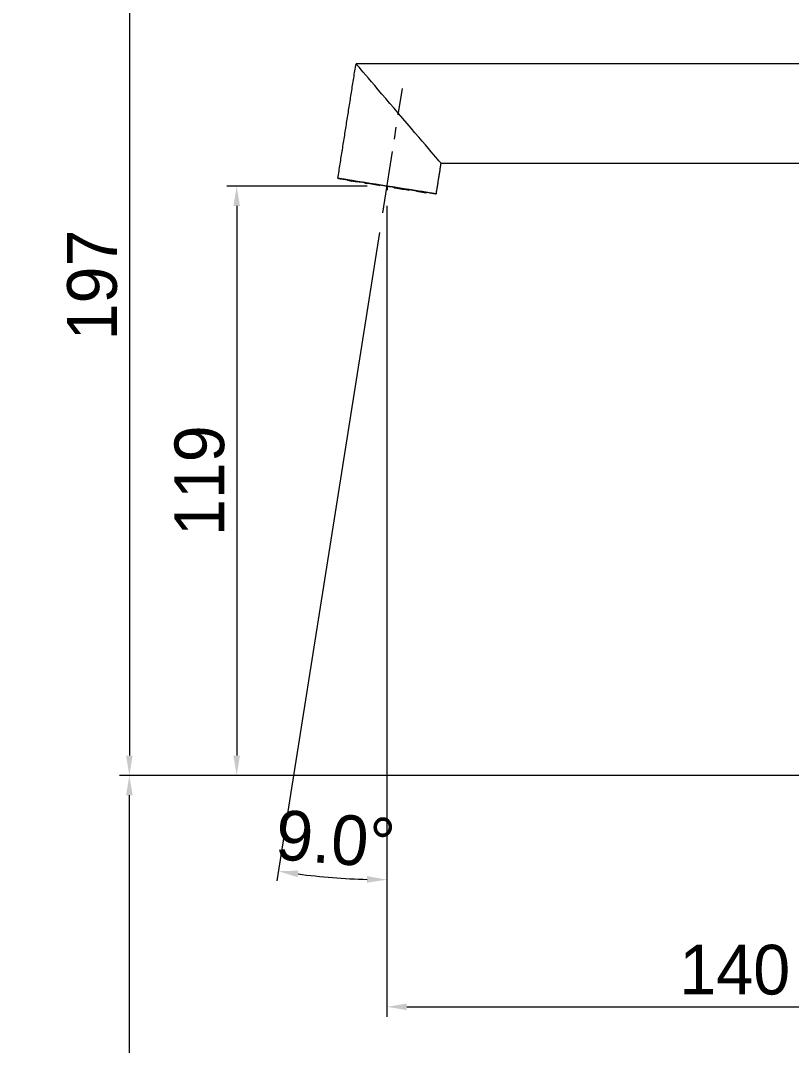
# Model space of a CAD drawing. Extents: x 1661 to 2451, y 0 to 579.
# Drawn here: x 1953.4 to 2108.6, y 218.9 to 425.3 of the extents above; entities that cross this region are included whole.
import ezdxf

# ---------------------------------------------------------------- set-up
doc = ezdxf.new("R2010")
doc.units = 0
doc.header["$LTSCALE"] = 10
doc.header["$MEASUREMENT"] = 0
doc.header["$PDMODE"] = 3
doc.header["$PDSIZE"] = -10
doc.linetypes.add('CENTER', pattern=[2, 1.25, -0.25, 0.25, -0.25])
doc.layers.get('0').update_dxf_attribs({"linetype": 'CONTINUOUS'})
doc.layers.get('DEFPOINTS').update_dxf_attribs({"linetype": 'CONTINUOUS'})
doc.layers.add('1', color=7, linetype='CONTINUOUS')
doc.layers.add('BODY', color=7, linetype='CONTINUOUS')
doc.styles.add('Daelim Dimension', font='')
doc.styles.get('Daelim Dimension').set_extended_font_data('나눔고딕')
doc.dimstyles.new('DEFAULT', dxfattribs={"dimscale": 2, "dimtxt": 2, "dimasz": 2, "dimexe": 0, "dimexo": 2, "dimgap": 1, "dimtad": 1, "dimdec": 0, "dimzin": 9, "dimdsep": 46, "dimtxsty": 'Daelim Dimension', "dimcen": 0.5, "dimclrd": 5, "dimclre": 5, "dimclrt": 256, "dimadec": 1, "dimazin": 0, "dimtfac": 1, "dimtdec": 0, "dimtix": 1, "dimtmove": 0, "dimatfit": 3, "dimfxl": 1, "dimtolj": 1, "dimtzin": 1, "dimlwd": 9, "dimlwe": 9, "dimarcsym": 0})

# ---------------------------------------------------------------- blocks, each defined once
blk = doc.blocks.new('*D10')
at = {"color": 5, "linetype": 'ByBlock', "lineweight": 9, "ltscale": 0.5, "transparency": 16777216}
for p, q in [((2201.17, 273.28), (2210.23, 273.28)), ((2210.23, 229.28), (2210.23, 269.28)), ((2201.17, 225.28), (2210.23, 225.28))]:
    blk.add_line(p, q, dxfattribs=at)
at = {"color": 5, "lineweight": 9, "ltscale": 0.5, "transparency": 16777216}
for p, q in [((1872.63, 259.85), (1872.63, 257.73)), ((1907.63, 259.85), (1907.63, 257.73)), ((1872.63, 257.73), (1760.01, 257.73)), ((1903.63, 257.73), (1876.63, 257.73))]:
    blk.add_line(p, q, dxfattribs=at)
at = {"color": 5, "ltscale": 0.5, "transparency": 16777216}
for points in [[(2209.56, 269.28), (2210.9, 269.28), (2210.23, 273.28)], [(1876.63, 258.4), (1876.63, 257.07), (1872.63, 257.73)], [(1903.63, 258.4), (1903.63, 257.07), (1907.63, 257.73)], [(2209.56, 229.28), (2210.9, 229.28), (2210.23, 225.28)]]:
    blk.add_solid(points, dxfattribs=at)
at = {"layer": 'DEFPOINTS', "color": 0, "ltscale": 0.5, "transparency": 16777216}
for p in [(2197.17, 273.28), (2210.23, 273.28), (1907.63, 257.73), (1872.63, 255.85), (1907.63, 255.85), (2197.17, 225.28)]:
    blk.add_point(p, dxfattribs=at)
at = {"color": 7, "ltscale": 0.5, "transparency": 16777216, "insert": (1803.12, 266.36), "char_height": 10, "attachment_point": 5, "style": 'Daelim Dimension'}
blk.add_mtext('\\A1;설치구멍 %%C35', dxfattribs=at)
at = {"ltscale": 0.5, "transparency": 16777216, "insert": (2206.05, 249.28), "char_height": 4, "attachment_point": 5, "rotation": 90, "style": 'Daelim Dimension'}
blk.add_mtext('\\A1;48', dxfattribs=at)
blk = doc.blocks.new('*D11')
at = {"color": 5, "lineweight": 9, "ltscale": 0.5, "transparency": 16777216}
for p, q in [((2146.99, 470.76), (1973.32, 470.76)), ((1975.32, 466.76), (1975.32, 277.28)), ((2140.65, 273.28), (1973.32, 273.28))]:
    blk.add_line(p, q, dxfattribs=at)
at = {"color": 5, "linetype": 'ByBlock', "lineweight": 9, "ltscale": 0.5, "transparency": 16777216}
for p, q in [((2212.68, 377.28), (2263.05, 377.28)), ((2263.05, 373.28), (2263.05, 277.28)), ((2212.68, 273.28), (2263.05, 273.28))]:
    blk.add_line(p, q, dxfattribs=at)
at = {"color": 5, "ltscale": 0.5, "transparency": 16777216}
for points in [[(1974.65, 466.76), (1975.98, 466.76), (1975.32, 470.76)], [(2262.38, 373.28), (2263.72, 373.28), (2263.05, 377.28)], [(1974.65, 277.28), (1975.98, 277.28), (1975.32, 273.28)], [(2262.38, 277.28), (2263.72, 277.28), (2263.05, 273.28)]]:
    blk.add_solid(points, dxfattribs=at)
at = {"layer": 'DEFPOINTS', "color": 0, "ltscale": 0.5, "transparency": 16777216}
for p in [(2150.99, 470.76), (2208.68, 377.28), (1975.32, 273.28), (2144.65, 273.28), (2208.68, 273.28), (2263.05, 273.28)]:
    blk.add_point(p, dxfattribs=at)
at = {"color": 7, "ltscale": 0.5, "transparency": 16777216, "insert": (1967.87, 372.02), "char_height": 10, "attachment_point": 5, "rotation": 90, "style": 'Daelim Dimension'}
blk.add_mtext('\\A1;197', dxfattribs=at)
at = {"ltscale": 0.5, "transparency": 16777216, "insert": (2258.89, 325.28), "char_height": 4, "attachment_point": 5, "rotation": 90, "style": 'Daelim Dimension'}
blk.add_mtext('\\A1;104', dxfattribs=at)
blk = doc.blocks.new('*D12')
at = {"color": 5, "lineweight": 9, "ltscale": 0.5, "transparency": 16777216}
for p, q in [((2027.15, 387.94), (2027.15, 224.68)), ((2167.15, 249.97), (2167.15, 224.68)), ((2031.15, 226.68), (2163.15, 226.68))]:
    blk.add_line(p, q, dxfattribs=at)
at = {"color": 5, "ltscale": 0.5, "transparency": 16777216}
for points in [[(2031.15, 227.34), (2031.15, 226.01), (2027.15, 226.68)], [(2163.15, 227.34), (2163.15, 226.01), (2167.15, 226.68)]]:
    blk.add_solid(points, dxfattribs=at)
at = {"layer": 'DEFPOINTS', "color": 0, "ltscale": 0.5, "transparency": 16777216}
for p in [(2027.15, 391.94), (2167.15, 253.97), (2167.15, 226.68)]:
    blk.add_point(p, dxfattribs=at)
at = {"color": 7, "ltscale": 0.5, "transparency": 16777216, "insert": (2097.15, 234.09), "char_height": 10, "attachment_point": 5, "style": 'Daelim Dimension'}
blk.add_mtext('\\A1;140', dxfattribs=at)
blk = doc.blocks.new('*D13')
at = {"color": 5, "lineweight": 9, "ltscale": 0.5, "transparency": 16777216}
for p, q in [((2027.15, 387.14), (2027.15, 250.28)), ((2025.67, 382.59), (2004.99, 252.02))]:
    blk.add_line(p, q, dxfattribs=at)
blk.add_arc((2027.15, 391.94), 139.66, 262.641, 268.359, dxfattribs=at)
at = {"color": 5, "ltscale": 0.5, "transparency": 16777216}
for points in [[(2009.17, 252.77), (2009.36, 254.09), (2005.3, 254)], [(2023.16, 253), (2023.14, 251.67), (2027.15, 252.28)]]:
    blk.add_solid(points, dxfattribs=at)
at = {"layer": 'DEFPOINTS', "color": 0, "ltscale": 0.5, "transparency": 16777216}
for p in [(2030.26, 411.59), (2027.15, 391.94), (2027.15, 391.14), (2026.3, 386.54), (2012.55, 253.04)]:
    blk.add_point(p, dxfattribs=at)
at = {"color": 7, "ltscale": 0.5, "transparency": 16777216, "insert": (2016.8, 260.39), "char_height": 10, "attachment_point": 5, "rotation": 355.5, "style": 'Daelim Dimension'}
blk.add_mtext('\\A1;9.0°', dxfattribs=at)
blk = doc.blocks.new('*D15')
at = {"color": 5, "lineweight": 9, "ltscale": 0.5, "transparency": 16777216}
for p, q in [((2023.15, 391.94), (1994.92, 391.94)), ((1996.92, 387.94), (1996.92, 277.28)), ((2140.65, 273.28), (1994.92, 273.28))]:
    blk.add_line(p, q, dxfattribs=at)
at = {"color": 5, "ltscale": 0.5, "transparency": 16777216}
for points in [[(1996.25, 387.94), (1997.58, 387.94), (1996.92, 391.94)], [(1996.25, 277.28), (1997.58, 277.28), (1996.92, 273.28)]]:
    blk.add_solid(points, dxfattribs=at)
at = {"layer": 'DEFPOINTS', "color": 0, "ltscale": 0.5, "transparency": 16777216}
for p in [(2027.15, 391.94), (1996.92, 273.28), (2144.65, 273.28)]:
    blk.add_point(p, dxfattribs=at)
at = {"color": 7, "ltscale": 0.5, "transparency": 16777216, "insert": (1989.47, 332.61), "char_height": 10, "attachment_point": 5, "rotation": 90, "style": 'Daelim Dimension'}
blk.add_mtext('\\A1;119', dxfattribs=at)
blk = doc.blocks.new('*D8')
at = {"color": 5, "lineweight": 9, "ltscale": 0.5, "transparency": 16777216}
for p, q in [((2140.65, 273.28), (1973.32, 273.28)), ((1975.32, 99.96), (1975.32, 269.28)), ((2149.29, 95.96), (1973.32, 95.96))]:
    blk.add_line(p, q, dxfattribs=at)
at = {"color": 5, "ltscale": 0.5, "transparency": 16777216}
for points in [[(1974.65, 269.28), (1975.98, 269.28), (1975.32, 273.28)], [(1974.65, 99.96), (1975.98, 99.96), (1975.32, 95.96)]]:
    blk.add_solid(points, dxfattribs=at)
at = {"layer": 'DEFPOINTS', "color": 0, "ltscale": 0.5, "transparency": 16777216}
for p in [(1975.32, 273.28), (2144.65, 273.28), (2153.29, 95.96)]:
    blk.add_point(p, dxfattribs=at)
at = {"color": 7, "ltscale": 0.5, "transparency": 16777216, "insert": (1967.87, 184.62), "char_height": 10, "attachment_point": 5, "rotation": 90, "style": 'Daelim Dimension'}
blk.add_mtext('\\A1;480', dxfattribs=at)

msp = doc.modelspace()

# ---------------------------------------------------------------- linework, layer by layer
at = {"ltscale": 0.5}
msp.add_line((2027.15, 391.94), (2027.15, 391.14), dxfattribs=at)
at = {"layer": '1', "color": 7, "linetype": 'Continuous', "lineweight": 18}
for p, q in [((2150.15, 416.58), (2020.93, 416.58)), ((2038.01, 396.58), (2150.15, 396.58)), ((2019.22, 393.2), (2019.2, 393.1)), ((2020.12, 392.95), (2019.2, 393.1)), ((2019.2, 393.1), (2020.12, 392.95)), ((2020.12, 392.95), (2020.12, 392.95)), ((2020.38, 392.91), (2020.39, 393.01)), ((2020.38, 392.91), (2021.16, 392.79)), ((2021.16, 392.79), (2020.38, 392.91)), ((2021.17, 392.89), (2021.16, 392.79)), ((2022.7, 392.65), (2022.68, 392.55)), ((2023.2, 392.47), (2022.68, 392.55)), ((2022.68, 392.55), (2023.2, 392.47)), ((2023.2, 392.47), (2023.2, 392.47)), ((2025.51, 392.1), (2025.52, 392.2)), ((2025.71, 392.17), (2025.7, 392.07)), ((2025.51, 392.1), (2025.7, 392.07)), ((2025.7, 392.07), (2025.51, 392.1)), ((2028.58, 391.61), (2028.59, 391.71)), ((2028.58, 391.61), (2028.77, 391.58)), ((2028.77, 391.58), (2028.58, 391.61)), ((2028.78, 391.68), (2028.77, 391.58)), ((2031.59, 391.13), (2031.08, 391.22)), ((2031.08, 391.22), (2031.08, 391.22)), ((2031.08, 391.22), (2031.59, 391.14)), ((2031.61, 391.23), (2031.59, 391.14)), ((2033.12, 390.89), (2033.13, 390.99)), ((2033.12, 390.89), (2033.9, 390.77)), ((2033.9, 390.77), (2033.12, 390.89)), ((2033.92, 390.87), (2033.9, 390.77)), ((2035.07, 390.58), (2034.15, 390.73)), ((2034.15, 390.73), (2034.15, 390.73)), ((2035.07, 390.58), (2034.15, 390.73)), ((2035.09, 390.68), (2035.07, 390.58))]:
    msp.add_line(p, q, dxfattribs=at)
for centre, major_axis, ratio, start_param, end_param in [((2029.47, 406.58), (-8.54, 10), 0.000012, 3.141601, 6.28293), ((2029.47, 406.58), (-8.54, 10), 0.000012, 4.712397, 6.282925), ((2027.15, 391.94), (9.88, -1.56), 0.000019, 3.14159, 3.779726), ((2027.15, 391.94), (9.88, -1.56), 0.000019, 6.283183, 9.424776), ((2027.15, 391.94), (-8.89, 1.41), 0.000019, 3.14159, 6.283183), ((2027.15, 391.94), (-8.89, 1.41), 0.000019, 6.283183, 6.751182), ((2027.14, 391.84), (8.1, -1.28), 0.000019, 2.558797, 2.93899), ((2027.14, 391.84), (-7.16, 1.13), 0.000019, 5.70039, 6.080583), ((2027.15, 391.94), (9.88, -1.56), 0.000019, 4.062224, 4.244191), ((2027.15, 391.94), (-8.89, 1.41), 0.000019, 0.833109, 1.045559), ((2027.14, 391.84), (8.1, -1.28), 0.000019, 1.773399, 2.153592), ((2027.14, 391.84), (-7.16, 1.13), 0.000019, 4.914992, 5.295184), ((2027.15, 391.94), (9.88, -1.56), 0.000019, 4.566008, 4.858765), ((2027.15, 391.94), (-8.89, 1.41), 0.000019, 1.40802, 1.733568), ((2027.14, 391.84), (-7.16, 1.13), 0.000019, 4.129594, 4.509786), ((2027.14, 391.84), (8.1, -1.28), 0.000019, 4.914992, 5.295184), ((2027.14, 391.84), (8.1, -1.28), 0.000019, 0.988001, 1.368194), ((2027.15, 391.94), (9.88, -1.56), 0.000019, 5.180582, 5.362549), ((2027.15, 391.94), (-8.89, 1.41), 0.000019, 2.096029, 2.308479), ((2027.14, 391.84), (-7.16, 1.13), 0.000019, 3.344195, 3.724388), ((2027.14, 391.84), (8.1, -1.28), 0.000019, 5.70039, 6.080583), ((2027.14, 391.84), (8.1, -1.28), 0.000019, 0.202603, 0.582795), ((2027.15, 391.94), (9.88, -1.56), 0.000019, 5.645047, 6.283183), ((2027.15, 391.94), (-8.89, 1.41), 0.000019, 2.673591, 3.14159)]:
    msp.add_ellipse(centre, major_axis=major_axis, ratio=ratio, start_param=start_param, end_param=end_param, dxfattribs=at)
for points in [[(2017.28, 393.5), (2020.93, 416.58)], [(2038.01, 396.58), (2037.03, 390.38)]]:
    msp.add_open_spline(points, degree=1, dxfattribs=at)
at = {"layer": 'BODY', "color": 1, "linetype": 'CENTER', "lineweight": 5}
msp.add_line((2026.3, 386.54), (2030.26, 411.59), dxfattribs=at)

# ---------------------------------------------------------------- dimensions: what is measured, and where the dimension line sits
at = {"color": 5, "ltscale": 0.5}
for base, p1, picture, middle in [((1975.32, 273.28), (2150.99, 470.76), '*D11', (1967.87, 372.02)), ((1996.92, 273.28), (2027.15, 391.94), '*D15', (1989.47, 332.61))]:
    dim = msp.add_linear_dim(base=base, p1=p1, p2=(2144.65, 273.28), angle=90, dimstyle='DEFAULT', override={"dimtxt": 5, "dimexe": 1, "dimclrt": 7}, dxfattribs=at)
    dim.commit()
    dim.dimension.update_dxf_attribs({"geometry": picture, "text_midpoint": middle})
dim = msp.add_angular_dim_2l(base=(2012.55, 253.04), line1=((2026.3, 386.54), (2030.26, 411.59)), line2=((2027.15, 391.94), (2027.15, 391.14)), dimstyle='DEFAULT', override={"dimtxt": 5, "dimexe": 1, "dimclrt": 7}, dxfattribs=at)
dim.commit()
dim.dimension.update_dxf_attribs({"geometry": '*D13', "text_midpoint": (2016.8, 260.39)})
dim = msp.add_linear_dim(base=(2167.15, 226.68), p1=(2027.15, 391.94), p2=(2167.15, 253.97), dimstyle='DEFAULT', override={"dimtxt": 5, "dimexe": 1, "dimclrt": 7}, dxfattribs=at)
dim.commit()
dim.dimension.update_dxf_attribs({"geometry": '*D12', "text_midpoint": (2097.15, 234.09)})
dim = msp.add_linear_dim(base=(1907.63, 257.73), p1=(1872.63, 255.85), p2=(1907.63, 255.85), text='설치구멍 %%C<>', dimstyle='DEFAULT', override={"dimtxt": 5, "dimclrd": 5, "dimclre": 5, "dimclrt": 7}, dxfattribs=at)
dim.commit()
dim.dimension.update_dxf_attribs({"geometry": '*D10', "text_midpoint": (1803.12, 257.73), "dimtype": 160})
dim = msp.add_linear_dim(base=(1975.32, 273.28), p1=(2153.29, 95.96), p2=(2144.65, 273.28), angle=90, text='480', dimstyle='DEFAULT', override={"dimtxt": 5, "dimexe": 1, "dimclrt": 7}, dxfattribs=at)
dim.commit()
dim.dimension.update_dxf_attribs({"geometry": '*D8', "text_midpoint": (1967.87, 184.62)})

doc.saveas('drawing.dxf')
